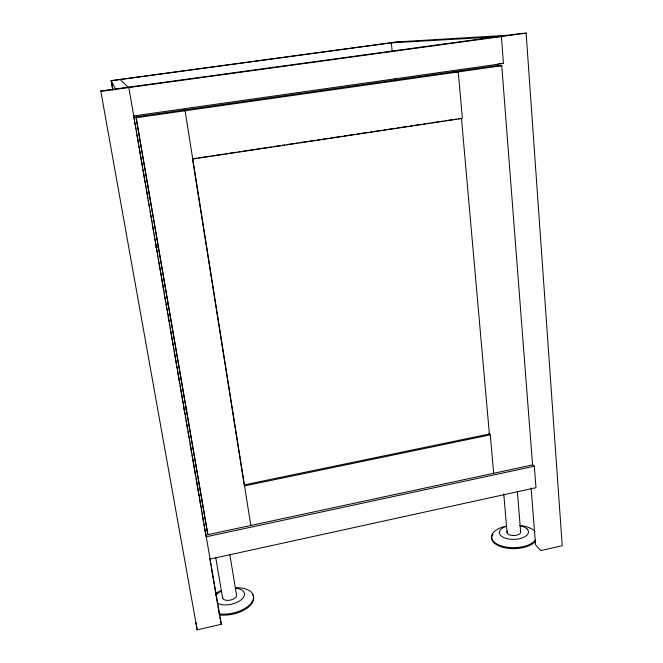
<?xml version="1.0" encoding="UTF-8"?>
<svg xmlns="http://www.w3.org/2000/svg" width="663" height="663" viewBox="0 0 663 663"><rect width="100%" height="100%" fill="white"/><g stroke="black" fill="none" stroke-linecap="round" stroke-linejoin="round"><path stroke-width="0.99" d="M531.113 487.985L535.538 544.762L540.801 550.621L562.224 545.682L526.124 33.15L520.331 33.515L100.776 90.939L197.184 629.85L221.326 624.281L128.755 87.11M210.13 559.066L535.977 487.695L534.328 466.213L532.339 464.349M207.867 534.685L532.555 464.945L501.767 65.736L496.314 65.654L135.981 116.829L207.867 534.685L135.981 116.829M534.328 466.213L206.301 536.773L205.124 531.477M204.933 530.599L206.955 530.168M244.548 485.913L490.272 434.845L493.662 473.299M183.933 409.867L186.974 409.278M168.22 314.95L170.258 314.594M166.355 304.16L168.419 303.894M155.755 247.448L158.822 246.943M192.751 159.029L462.368 118.437L458.266 71.919L453.368 71.753M193.53 158.614L196.596 158.159M198.643 157.844L209.898 156.153M211.936 155.846L213.983 155.54M216.03 155.233L223.191 154.156M225.238 153.849L227.276 153.534M229.323 153.228L236.484 152.15M238.531 151.844L240.57 151.537M242.617 151.23L253.871 149.54M255.91 149.225L267.164 147.534M269.211 147.227L271.25 146.921M273.297 146.614L280.457 145.537M282.504 145.23L284.551 144.915M286.59 144.609L293.75 143.531M295.797 143.225L297.844 142.918M299.891 142.611L307.044 141.534M309.091 141.227L315.223 140.299M317.27 139.992L320.337 139.528M322.384 139.222L328.525 138.302M330.564 137.995L341.818 136.296M343.865 135.99L355.111 134.299M357.158 133.992L368.404 132.302M370.451 131.987L372.498 131.68M374.545 131.373L381.697 130.296M383.744 129.989L385.791 129.683M387.838 129.376L394.999 128.299M397.038 127.984L399.085 127.677M401.132 127.371L408.292 126.293M410.331 125.987L412.378 125.68M414.425 125.373L421.585 124.296M423.632 123.989L425.671 123.674M427.718 123.368L429.765 123.061M431.812 122.754L438.972 121.677M441.011 121.37L443.058 121.064M445.105 120.757L452.265 119.68M454.312 119.365L456.351 119.058M458.398 118.752L461.465 118.287L489.377 433.992L244.208 484.893L192.668 159.791M136.512 117.674L501.767 65.736M134.05 115.859L503.466 63.466L501.394 36.54L391.327 42.863L392.189 51.092M526.124 33.15L100.793 91.403L100.776 90.939M112.751 89.77L111.135 80.613L397.054 41.902L507.535 35.263M399.574 41.744L111.227 80.787L112.843 89.969M499.811 63.433L503.466 63.466M183.883 110.033L185.101 110.762L250.821 525.461M527.242 529.132L527.789 529.571M488.88 433.511L490.272 434.845M120.301 79.56L128.058 87.201M111.135 80.613L115.503 88.925M219.801 617.162L221.326 624.281M133.661 115.652L134.539 120.749M134.887 122.788L135.235 124.826M135.583 126.865L135.94 128.904M136.288 130.942L136.636 132.981M136.984 135.02L138.559 144.194M138.915 146.233L139.263 148.272M139.611 150.31L142.586 167.631M142.943 169.67L144.517 178.844M144.865 180.883L145.214 182.922M145.562 184.96L145.918 186.999M146.266 189.038L147.145 194.135M147.493 196.173L147.841 198.212M148.189 200.251L148.545 202.29M148.893 204.328L149.241 206.367M150.12 211.464L150.468 213.503M150.816 215.541L151.164 217.58M151.52 219.619L151.868 221.657M152.217 223.696L153.791 232.87M154.148 234.909L154.496 236.948M154.844 238.987L155.192 241.025M155.548 243.064L157.123 252.238M157.471 254.277L157.819 256.316M158.167 258.355L158.523 260.393M158.871 262.432L161.15 275.684M161.499 277.722L163.769 290.974M164.126 293.013L164.474 295.052M164.822 297.09L165.7 302.187M166.048 304.226L166.396 306.265M166.753 308.303L167.101 310.342M167.449 312.381L167.797 314.419M168.153 316.458L169.024 321.555M169.372 323.594L169.728 325.632M170.076 327.671L170.424 329.71M170.781 331.749L172.355 340.923M172.703 342.962L173.051 345M173.399 347.039L173.756 349.078M174.104 351.117L176.383 364.368M176.731 366.407L177.079 368.446M177.427 370.484L179.706 383.736M180.054 385.775L182.333 399.018M182.681 401.057L183.029 403.096M183.386 405.134L184.256 410.231M184.604 412.27L184.96 414.309M185.308 416.347L185.657 418.386M186.005 420.425L186.361 422.464M186.709 424.502L187.588 429.599M187.936 431.638L188.284 433.677M188.632 435.715L188.988 437.754M189.336 439.793L189.684 441.831M190.032 443.87L191.607 453.044M191.963 455.083L192.311 457.122M192.66 459.161L195.635 476.49M195.991 478.529L198.262 491.78M198.61 493.819L198.966 495.858M199.314 497.896L200.889 507.071M201.237 509.109L201.593 511.148M201.942 513.187L203.516 522.361M203.864 524.4L204.212 526.439M204.569 528.477L204.917 530.516M209.815 559.058L210.171 561.097M210.519 563.136L210.867 565.174M211.215 567.213L214.199 584.542M214.547 586.581L217.522 603.91M217.87 605.949L219.445 615.123M195.95 622.623L197.184 629.85M215.69 557.285L222.594 597.935M229.804 554.367L236.534 594.968A7.127 3.713 -12.4 0 1 232.067 599.609L230.276 600.123A7.127 3.713 -12.4 0 1 222.669 596.94M395.082 78.864L395.297 80.919M503.756 493.927L507.079 532.679M517.372 491.805L520.646 531.651M498.004 63.698L498.17 65.761M235.299 588.222A15.199 7.915 -12.4 0 1 241.324 599.667A15.199 7.915 -12.4 0 1 217.555 603.264M215.881 595.507A15.199 7.915 -12.4 0 1 220.655 591.512M252.371 594.172A23.719 12.481 -12.5 0 1 245.6 609.148A23.719 12.481 -12.5 0 1 219.345 614.85M235.332 587.75A23.727 12.456 -12.5 0 1 252.089 601.896A23.727 12.456 -12.5 0 1 219.171 613.83M216.428 592.904A23.727 12.456 -12.5 0 1 221.649 590.501M520.198 530.814A6.829 3.34 -1.5 0 1 517.936 534.784L516.369 535.24A6.829 3.34 -1.5 0 1 508.944 534.593A6.829 3.34 -1.5 0 1 507.626 530.964M535.505 540.08A22.733 11.205 -1.5 0 1 498.443 544.779A22.733 11.205 -1.5 0 1 505.562 526.273M519.842 525.477A22.733 11.205 -1.5 0 1 535.058 531.477M520.148 525.701A14.561 7.119 -1.5 0 1 525.535 536.301A14.561 7.119 -1.5 0 1 503.01 537.204A14.561 7.119 -1.5 0 1 506.607 526.248M535.58 541.058A22.733 11.221 -1.4 0 1 506.499 548.094A22.733 11.221 -1.4 0 1 492.965 534.08"/></g></svg>
